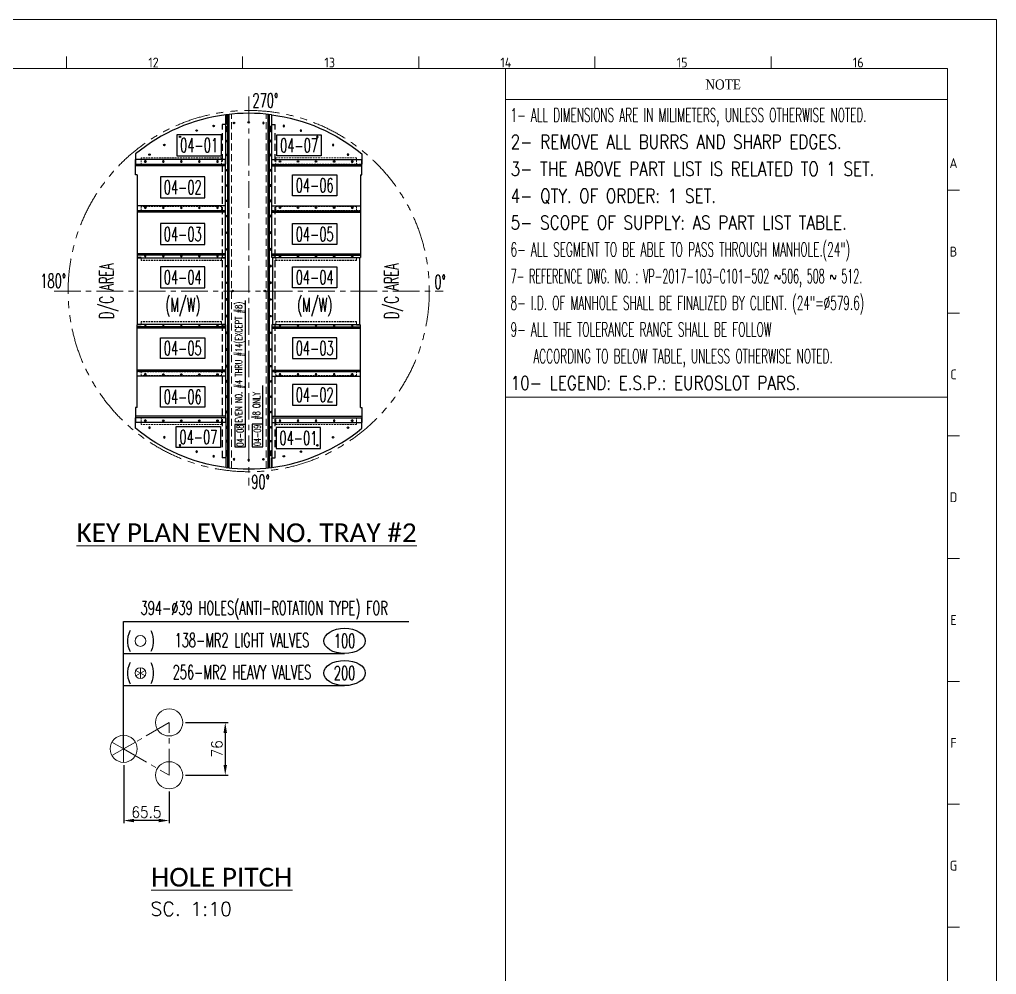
# Model space of a CAD drawing. Header units: inches. Extents: x -15980 to 45789, y -23276 to 2417.
# Drawn here: x 20959 to 24476, y -16355 to -12919 of the extents above; entities that cross this region are included whole.
import ezdxf
from ezdxf.enums import TextEntityAlignment as Align

# ---------------------------------------------------------------- set-up
doc = ezdxf.new("R2010")
doc.units = ezdxf.units.IN
doc.header["$MEASUREMENT"] = 0
for name, pattern in [('CENTER', [50.8, 31.75, -6.35, 6.35, -6.35]), ('CENTERX2', [101.6, 63.5, -12.7, 12.7, -12.7]), ('HIDDENX2', [19.05, 12.7, -6.35]), ('PHANTOMX2', [127, 63.5, -12.7, 12.7, -12.7, 12.7, -12.7])]:
    doc.linetypes.add(name, pattern=pattern)
for name, color, linetype, lineweight in [('CADRE', 254, 'Continuous', 5), ('Center line', 181, 'CENTER', 5), ('CENTER LINES', 181, 'CENTERX2', 5), ('HATCH', 130, 'PHANTOMX2', 9), ('HIDDEN LINES', 211, 'HIDDENX2', 5), ('Plot Plan', 9, 'Continuous', 0), ('TEXT', 2, 'Continuous', 13)]:
    doc.layers.add(name, color=color, linetype=linetype, lineweight=lineweight)
doc.layers.add('dim', color=82, linetype='Continuous')
doc.styles.add('ARIAL BLACK', font='GARABD.TTF')
doc.styles.add('ISO Proportional', font='isocp.shx')
doc.styles.add('ROMANS', font='ROMANS.shx', dxfattribs={"width": 0.9, "bigfont": '@extfont2.shx'})
doc.styles.add('style4', font='calibri.ttf')
doc.dimstyles.new('2.5x25', dxfattribs={"dimscale": 25, "dimtxt": 1.6, "dimasz": 1.5, "dimexe": 0.4, "dimexo": 0.4, "dimgap": 0.4, "dimtad": 1, "dimlfac": 0.4, "dimdsep": 46, "dimtxsty": 'ROMANS', "dimcen": 0, "dimclrd": 256, "dimclre": 256, "dimclrt": 2, "dimadec": 0, "dimazin": 0, "dimtfac": 1, "dimtmove": 0, "dimatfit": 3, "dimfxl": 0.7, "dimlwd": -1, "dimlwe": -1, "dimarcsym": 1})

# ---------------------------------------------------------------- blocks, each defined once
blk = doc.blocks.new('A$C0b408d54')
blk.add_lwpolyline([(0, 480), (630, 480), (630, 0), (0, 0)], close=True)
blk = doc.blocks.new('A$C6a3627fe')
blk.add_circle((6.1, 6.1), 5.5)
at = {"layer": 'CENTER LINES'}
for p, q in [((0, 6.1), (12.1, 6.1)), ((6.1, 0), (6.1, 12.1))]:
    blk.add_line(p, q, dxfattribs=at)
blk = doc.blocks.new('A$C4fba82f2')
for p, q in [((638, 358), (0, 358)), ((638, 348.1), (0, 348.1)), ((638, 48), (0, 48)), ((638, 38.1), (0, 38.1)), ((29, 23), (0, 23)), ((609, 23), (638, 23))]:
    blk.add_line(p, q)
blk.add_lwpolyline([(638, 23), (638, 393), (0, 393), (0, 23)])
at = {"layer": 'HIDDEN LINES', "ltscale": 0.5}
for p, q in [((29, 0), (29, 23)), ((609, 0), (609, 23))]:
    blk.add_line(p, q, dxfattribs=at)
at = {"layer": 'HIDDEN LINES'}
for p, q in [((609, 2), (29, 2)), ((609, 0), (29, 0)), ((609, 0), (609, 3))]:
    blk.add_line(p, q, dxfattribs=at)
blk.add_blockref('A$C6a3627fe', (53, 374))
at = {"xscale": -1}
for p in [(195.1, 374), (325.1, 374), (455.1, 374), (585.1, 374), (65.1, 26), (195.1, 26), (325.1, 26), (455.1, 26), (585.1, 26)]:
    blk.add_blockref('A$C6a3627fe', p, dxfattribs=at)
blk = doc.blocks.new('A$C6dbf9a00')
for p, q in [((-11, 259.5), (-11, 368)), ((638, 333), (-11, 333)), ((638, 323.1), (-11, 323.1)), ((0, 259.5), (-11, 259.5))]:
    blk.add_line(p, q)
for points in [[(638, 2), (638, 368), (-11, 368)], [(0, 259.5), (0, 2)]]:
    blk.add_lwpolyline(points)
at = {"layer": 'HIDDEN LINES'}
for p, q in [((638, 2), (0, 2)), ((29, 30), (29, 0)), ((609, 30), (29, 30)), ((609, 0), (29, 0)), ((609, 30), (609, 0))]:
    blk.add_line(p, q, dxfattribs=at)
blk.add_blockref('A$C6a3627fe', (53, 348.9))
at = {"xscale": -1}
for p in [(195.1, 348.9), (325.1, 348.9), (455.1, 348.9), (585.1, 348.9), (65.1, 16), (195.1, 16), (325.1, 16), (455.1, 16), (585.1, 16)]:
    blk.add_blockref('A$C6a3627fe', p, dxfattribs=at)
blk = doc.blocks.new('A$C2ccb66f0')
blk.add_circle((5.5, 5.5), 5.5)
blk = doc.blocks.new('A$C6bf44817')
for p, q in [((943.1, 172.1), (943.1, 528.3)), ((294.1, 246.1), (294.1, 172.1))]:
    blk.add_line(p, q)
blk.add_arc((1109.1, -740.9), 1280, 97.45153, 129.54758)
at = {"layer": 'HIDDEN LINES'}
for p, q in [((914.1, 218.1), (334.1, 218.1)), ((334.1, 218.1), (334.1, 170.1)), ((914.1, 218.1), (914.1, 170.1)), ((943.1, 172.1), (294.1, 172.1)), ((914.1, 170.1), (334.1, 170.1))]:
    blk.add_line(p, q, dxfattribs=at)
for p, rotation in [((852.3, 441), 12), ((612.2, 361.8), 24.00000000000002), ((730.2, 407.7), 18.00000000000001), ((499.6, 303.8), 30.00000000000003), ((393.8, 234.3), 36.00000000000001)]:
    blk.add_blockref('A$C2ccb66f0', p, dxfattribs=dict(rotation=rotation))
at = {"xscale": -1}
for p in [(370.2, 186), (500.2, 186), (630.2, 186), (760.2, 186), (890.2, 186)]:
    blk.add_blockref('A$C6a3627fe', p, dxfattribs=at)
blk = doc.blocks.new('A$Cee575e1b')
blk.add_circle((7.5, 7.5), 5.5)
at = {"layer": 'Center line', "ltscale": 0.1}
for p, q in [((15, 7.5), (0, 7.5)), ((7.5, 15), (7.5, 0))]:
    blk.add_line(p, q, dxfattribs=at)
blk = doc.blocks.new('A$C94807fe4')
for p, q in [((664.3, 1346.4), (664.3, 1311.6)), ((670.8, 76), (670.8, 1347.2)), ((675.8, 75.4), (675.8, 1347.7)), ((815.8, 75.4), (815.8, 1347.7)), ((820.8, 76), (820.8, 1347.2)), ((827.3, 1346.4), (827.3, 1311.6)), ((664.3, 1311.6), (650.8, 1311.6)), ((827.3, 1311.6), (840.8, 1311.6)), ((664.3, 111.6), (650.8, 111.6)), ((664.3, 76.8), (664.3, 111.6)), ((827.3, 111.6), (840.8, 111.6)), ((827.3, 76.8), (827.3, 111.6))]:
    blk.add_line(p, q)
for centre in [(687.8, 711.6), (803.8, 711.6)]:
    blk.add_circle(centre, 2.75)
for start, end in [(82.6839, 97.3161), (262.6839, 277.3161)]:
    blk.add_arc((745.8, 711.6), 640, start, end)
at = {"layer": 'Center line', "ltscale": 3}
for p, q in [((745.8, 1411.6), (745.8, 11.6)), ((45.8, 711.6), (1445.8, 711.6))]:
    blk.add_line(p, q, dxfattribs=at)
at = {"layer": 'Center line', "ltscale": 0.2}
for p, q in [((670.3, 1294.3), (663.3, 1294.3)), ((663.3, 1288.8), (670.3, 1288.8)), ((666.8, 1284.6), (666.8, 1298.5)), ((821.3, 1294.3), (828.3, 1294.3)), ((828.3, 1288.8), (821.3, 1288.8)), ((824.8, 1284.6), (824.8, 1298.5)), ((663.3, 134.3), (670.3, 134.3)), ((670.3, 128.8), (663.3, 128.8)), ((666.8, 138.5), (666.8, 124.6)), ((828.3, 134.3), (821.3, 134.3)), ((821.3, 128.8), (828.3, 128.8)), ((824.8, 138.5), (824.8, 124.6))]:
    blk.add_line(p, q, dxfattribs=at)
at = {"layer": 'HATCH', "ltscale": 2}
blk.add_circle((745.8, 711.6), 650, dxfattribs=at)
at = {"layer": 'HIDDEN LINES', "ltscale": 2}
for p, q in [((683.3, 74.6), (683.3, 1348.5)), ((808.3, 74.6), (808.3, 1348.5)), ((650.8, 111.6), (650.8, 1311.6)), ((651.8, 111.6), (651.8, 1311.6)), ((839.8, 111.6), (839.8, 1311.6)), ((840.8, 111.6), (840.8, 1311.6))]:
    blk.add_line(p, q, dxfattribs=at)
at = {"layer": 'HIDDEN LINES', "ltscale": 0.5}
for points in [[(670.3, 1294.3, 1), (663.3, 1294.3), (663.3, 1288.8, 1), (670.3, 1288.8)], [(821.3, 1294.3, -1), (828.3, 1294.3), (828.3, 1288.8, -1), (821.3, 1288.8)], [(670.3, 128.8, -1), (663.3, 128.8), (663.3, 134.3, -1), (670.3, 134.3)], [(821.3, 128.8, 1), (828.3, 128.8), (828.3, 134.3, 1), (821.3, 134.3)]]:
    blk.add_lwpolyline(points, format="xyb", close=True, dxfattribs=at)
at = {"yscale": 0.5, "zscale": 0.5}
for name, p, xscale in [('A$C6bf44817', (191.3, 1082), 0.5), ('A$C6bf44817', (1300.4, 1082), -0.5), ('A$Cee575e1b', (663.1, 1297.8), 0.5), ('A$C2ccb66f0', (743.1, 1316.3), 0.5), ('A$Cee575e1b', (828.6, 1297.8), -0.5), ('A$Cee575e1b', (663.1, 1247.8), 0.5), ('A$Cee575e1b', (828.6, 1247.8), -0.5), ('A$Cee575e1b', (663.1, 1197.8), 0.5), ('A$Cee575e1b', (828.6, 1197.8), -0.5), ('A$C6dbf9a00', (343.8, 1000.6), 0.5), ('A$C6dbf9a00', (1147.8, 1000.6), -0.5), ('A$Cee575e1b', (663.1, 1142.8), 0.5), ('A$Cee575e1b', (828.6, 1142.8), -0.5), ('A$Cee575e1b', (663.1, 1087.8), 0.5), ('A$Cee575e1b', (828.6, 1087.8), -0.5), ('A$Cee575e1b', (663.1, 1032.8), 0.5), ('A$Cee575e1b', (828.6, 1032.8), -0.5), ('A$C4fba82f2', (343.8, 821.6), 0.5), ('A$Cee575e1b', (663.1, 977.8), 0.5), ('A$Cee575e1b', (828.6, 977.8), -0.5), ('A$C4fba82f2', (1147.8, 821.6), -0.5), ('A$Cee575e1b', (663.1, 917.8), 0.5), ('A$Cee575e1b', (828.6, 917.8), -0.5), ('A$Cee575e1b', (663.1, 857.8), 0.5), ('A$Cee575e1b', (828.6, 857.8), -0.5), ('A$C0b408d54', (345.8, 591.6), 0.5), ('A$C0b408d54', (1145.8, 591.6), -0.5), ('A$Cee575e1b', (663.1, 797.8), 0.5), ('A$Cee575e1b', (828.6, 797.8), -0.5), ('A$Cee575e1b', (663.1, 737.8), 0.5), ('A$Cee575e1b', (828.6, 737.8), -0.5)]:
    blk.add_blockref(name, p, dxfattribs=dict(at, xscale=xscale))
for name, p, xscale, yscale, zscale, rotation in [('A$C2ccb66f0', (690.4, 1313.8), 0.5, 0.5, 0.5, 5.000000000000009), ('A$C2ccb66f0', (801.3, 1313.8), -0.5, 0.5, 0.5, 355), ('A$Cee575e1b', (663.1, 685.3), -0.5, 0.5, 0.5, 180), ('A$Cee575e1b', (828.6, 685.3), 0.5, 0.5, 0.5, 180), ('A$C4fba82f2', (343.8, 601.6), -0.5, 0.5, 0.5, 180), ('A$Cee575e1b', (663.1, 625.3), -0.5, 0.5, 0.5, 180), ('A$Cee575e1b', (828.6, 625.3), 0.5, 0.5, 0.5, 180), ('A$C4fba82f2', (1147.8, 601.6), 0.5, 0.5, 0.5, 180), ('A$Cee575e1b', (663.1, 565.3), -0.5, 0.5, 0.5, 180), ('A$Cee575e1b', (828.6, 565.3), 0.5, 0.5, 0.5, 180), ('A$Cee575e1b', (663.1, 505.3), -0.5, 0.5, 0.5, 180), ('A$Cee575e1b', (828.6, 505.3), 0.5, 0.5, 0.5, 180), ('A$C6dbf9a00', (343.8, 422.6), -0.5, 0.5, 0.5, 180), ('A$Cee575e1b', (663.1, 445.3), -0.5, 0.5, 0.5, 180), ('A$Cee575e1b', (828.6, 445.3), 0.5, 0.5, 0.5, 180), ('A$C6dbf9a00', (1147.8, 422.6), 0.5, 0.5, 0.5, 180), ('A$Cee575e1b', (663.1, 390.3), -0.5, 0.5, 0.5, 180), ('A$Cee575e1b', (828.6, 390.3), 0.5, 0.5, 0.5, 180), ('A$Cee575e1b', (663.1, 335.3), -0.5, 0.5, 0.5, 180), ('A$Cee575e1b', (828.6, 335.3), 0.5, 0.5, 0.5, 180), ('A$C6bf44817', (191.3, 341.1), -0.5, 0.5, 0.5, 180), ('A$Cee575e1b', (663.1, 280.3), -0.5, 0.5, 0.5, 180), ('A$Cee575e1b', (828.6, 280.3), 0.5, 0.5, 0.5, 180), ('A$C6bf44817', (1300.4, 341.1), 0.5, 0.5, 0.5, 180), ('A$Cee575e1b', (663.1, 225.3), -0.5, 0.5, 0.5, 180), ('A$Cee575e1b', (828.6, 225.3), 0.5, 0.5, 0.5, 180), ('A$Cee575e1b', (663.1, 175.3), -0.5, 0.5, 0.5, 180), ('A$Cee575e1b', (828.6, 175.3), 0.5, 0.5, 0.5, 180), ('A$Cee575e1b', (663.1, 125.3), -0.5, 0.5, 0.5, 180), ('A$C2ccb66f0', (690.4, 109.4), -0.5000000000000006, 0.5000000000000006, 0.5, 175), ('A$C2ccb66f0', (743.1, 106.8), -0.5, 0.5, 0.5, 180), ('A$C2ccb66f0', (801.3, 109.4), 0.5000000000000006, 0.5000000000000006, 0.5000000000000006, 185), ('A$Cee575e1b', (828.6, 125.3), 0.5, 0.5, 0.5, 180)]:
    blk.add_blockref(name, p, dxfattribs=dict(xscale=xscale, yscale=yscale, zscale=zscale, rotation=rotation))
at = {"layer": 'TEXT', "ltscale": 0.5, "style": 'ROMANS', "width": 0.6}
for s, rotation, p in [('270%%D', 359.9999, (805.7, 1397.6)), ('D/C AREA', 89.9999, (234.3, 711.6)), ('D/C AREA', 89.9999, (1259.4, 711.6)), ('180%%D', 359.9999, (42.1, 748.2)), ('0%%D', 359.9999, (1434.7, 744.5)), ('90%%D', 359.9999, (788.4, 25))]:
    blk.add_text(s, height=50, rotation=rotation, dxfattribs=at).set_placement(p, align=Align.MIDDLE_CENTER)
blk = doc.blocks.new('A$Cffbbda54')
at = {"layer": 'dim'}
for p, q in [((62.1, 99.4), (508, 99.4)), ((63.7, 36.8), (203, 36.8))]:
    blk.add_line(p, q, dxfattribs=at)
for points in [[(62.1, 99.4), (62.1, 136.9), (-17.9, 136.9), (-17.9, 99.4)], [(63.7, 36.8), (63.7, 75), (-17.9, 75), (-17.9, 36.8)]]:
    blk.add_lwpolyline(points, close=True, dxfattribs=at)
at = {"layer": 'TEXT', "ltscale": 0.5, "style": 'ROMANS', "width": 0.6}
for s, height, p in [('04-08', 25, (22.1, 118.1)), ('EVEN NO. #4 THRU #14(EXCEPT #8)', 25, (286.3, 123.2)), ('#8 ONLY', 25.5, (129.3, 59.3)), ('04-09', 25.5, (22.9, 55.9))]:
    blk.add_text(s, height=height, rotation=0.0001, dxfattribs=at).set_placement(p, align=Align.MIDDLE_CENTER)
blk = doc.blocks.new('A$Ce7f1c790')
at = {"layer": 'TEXT'}
for p, q in [((2.6, 29.2), (36.4, 9.7)), ((36.4, 29.2), (2.6, 9.7)), ((19.5, 39), (19.5, 0))]:
    blk.add_line(p, q, dxfattribs=at)
blk.add_circle((19.5, 19.5), 19.5, dxfattribs=at)
blk = doc.blocks.new('A$C11cce40c')
at = {"layer": 'TEXT'}
blk.add_circle((19.5, 19.5), 19.5, dxfattribs=at)
blk = doc.blocks.new('A$Cd9cbadab')
at = {"xscale": -2.5, "yscale": 2.5, "zscale": 2.5, "rotation": 180}
blk.add_blockref('A$C11cce40c', (163.7, 287.5), dxfattribs=at)
at = {"yscale": 2.5, "zscale": 2.5}
for name, p, xscale in [('A$Ce7f1c790', (97.5, 95), -2.5), ('A$C11cce40c', (163.7, 0), 2.5)]:
    blk.add_blockref(name, p, dxfattribs=dict(at, xscale=xscale))
blk = doc.blocks.new('*D712')
at = {"layer": 'Defpoints', "color": 0, "transparency": 16777216}
for p in [(21546.7, -15448.6), (21546.7, -15638.6), (21699.8, -15638.6)]:
    blk.add_point(p, dxfattribs=at)
at = {"layer": 'dim', "transparency": 16777216}
for p, q in [((21556.7, -15448.6), (21709.8, -15448.6)), ((21699.8, -15486.1), (21699.8, -15601.1)), ((21556.7, -15638.6), (21709.8, -15638.6))]:
    blk.add_line(p, q, dxfattribs=at)
for points in [[(21693.6, -15486.1), (21706.1, -15486.1), (21699.8, -15448.6)], [(21693.6, -15601.1), (21706.1, -15601.1), (21699.8, -15638.6)]]:
    blk.add_solid(points, dxfattribs=at)
at = {"layer": 'dim', "color": 2, "transparency": 16777216, "insert": (21669.8, -15543.6), "char_height": 40, "attachment_point": 5, "rotation": 90, "style": 'ROMANS'}
blk.add_mtext('76', dxfattribs=at)
blk = doc.blocks.new('*D713')
at = {"layer": 'Defpoints', "color": 0, "transparency": 16777216}
for p in [(21334.2, -15592.3), (21497.9, -15687.3), (21334.2, -15801.6)]:
    blk.add_point(p, dxfattribs=at)
at = {"layer": 'dim', "transparency": 16777216}
for p, q in [((21334.2, -15602.3), (21334.2, -15811.6)), ((21497.9, -15697.3), (21497.9, -15811.6)), ((21460.4, -15801.6), (21371.7, -15801.6))]:
    blk.add_line(p, q, dxfattribs=at)
for points in [[(21371.7, -15795.3), (21371.7, -15807.8), (21334.2, -15801.6)], [(21460.4, -15795.3), (21460.4, -15807.8), (21497.9, -15801.6)]]:
    blk.add_solid(points, dxfattribs=at)
at = {"layer": 'dim', "color": 2, "transparency": 16777216, "insert": (21416, -15771.6), "char_height": 40, "attachment_point": 5, "style": 'ROMANS'}
blk.add_mtext('65.5', dxfattribs=at)
blk = doc.blocks.new('A$Ceb6babff')
at = {"layer": 'CADRE', "color": 2}
for p, q in [((7152.5, 7291.7), (7152.5, 7247.5)), ((7786.6, 7291.7), (7786.6, 7247.5)), ((8420.8, 7291.7), (8420.8, 7247.5)), ((9054.9, 7291.7), (9054.9, 7247.5)), ((9689.1, 7291.7), (9689.1, 7247.5)), ((10323.2, 6810), (10367.4, 6810)), ((10323.2, 6368.1), (10367.4, 6368.1)), ((10323.2, 5926.1), (10367.4, 5926.1)), ((10323.2, 5484.2), (10367.4, 5484.2)), ((10323.2, 5042.3), (10367.4, 5042.3)), ((10323.2, 4600.4), (10367.4, 4600.4)), ((10323.2, 4158.5), (10367.4, 4158.5))]:
    blk.add_line(p, q, dxfattribs=at)
at = {"layer": 'CADRE', "color": 3}
blk.add_line((8732.3, 7247.5), (8732.3, 176.8), dxfattribs=at)
at = {"layer": 'CADRE', "color": 8}
blk.add_lwpolyline([(0, 0), (10500, 0), (10500, 7424.2), (0, 7424.2)], close=True, dxfattribs=at)
at = {"layer": 'CADRE', "color": 4}
blk.add_lwpolyline([(176.8, 7247.5), (10323.2, 7247.5), (10323.2, 176.8), (176.8, 176.8)], close=True, dxfattribs=at)
at = {"layer": 'Plot Plan', "linetype": 'ByBlock'}
blk.add_lwpolyline([(10500, 0), (0, 0), (0, 7424.2), (10500, 7424.2)], close=True, dxfattribs=at)
at = {"layer": 'CADRE', "color": 2, "style": 'ISO Proportional'}
for s, height, p in [('12', 35.35, (7466, 7269.6)), ('13', 35.35, (8100.2, 7269.6)), ('14', 35.35, (8734.3, 7269.6)), ('15', 35.35, (9368.5, 7269.6)), ('16', 35.35, (10002.6, 7269.6)), ('A', 35.4, (10345.3, 6907.6)), ('B', 35.4, (10345.3, 6589)), ('C', 35.4, (10345.3, 6147.1)), ('D', 35.4, (10345.3, 5705.2)), ('E', 35.4, (10345.3, 5263.3)), ('F', 35.4, (10345.3, 4821.3)), ('G', 35.4, (10345.3, 4379.4))]:
    blk.add_text(s, height=height, dxfattribs=at).set_placement(p, align=Align.MIDDLE)

msp = doc.modelspace()

# ---------------------------------------------------------------- linework, layer by layer
at = {"layer": 'CADRE', "color": 2}
for p, q in [((22707.921, -13206.414), (24298.83, -13206.414)), ((22707.921, -14278.417), (24298.83, -14278.417))]:
    msp.add_line(p, q, dxfattribs=at)
at = {"layer": 'Center line', "ltscale": 3}
msp.add_lwpolyline([(21497.902, -15448.563), (21334.152, -15543.563), (21497.902, -15638.563)], close=True, dxfattribs=at)
at = {"layer": 'dim'}
for p, q in [((21334.152, -15543.563), (21334.152, -15084.882)), ((21334.152, -15084.882), (22360.975, -15084.882)), ((21334.152, -15200.436), (22129.214, -15200.436)), ((21334.152, -15315.99), (22129.214, -15315.99))]:
    msp.add_line(p, q, dxfattribs=at)
for points in [[(21525.705, -13333.956), (21525.705, -13408.956), (21685.705, -13408.956), (21685.705, -13333.956)], [(22045.446, -13334.325), (22045.446, -13409.325), (21885.446, -13409.325), (21885.446, -13334.325)], [(21466.885, -13485.224), (21466.885, -13560.224), (21626.885, -13560.224), (21626.885, -13485.224)], [(22101.705, -13477.998), (22101.705, -13552.998), (21941.705, -13552.998), (21941.705, -13477.998)], [(21466.885, -13653.587), (21466.885, -13728.587), (21626.885, -13728.587), (21626.885, -13653.587)], [(22101.705, -13653.587), (22101.705, -13728.587), (21941.705, -13728.587), (21941.705, -13653.587)], [(21466.885, -13809.17), (21466.885, -13884.17), (21626.885, -13884.17), (21626.885, -13809.17)], [(22101.705, -13809.17), (22101.705, -13884.17), (21941.705, -13884.17), (21941.705, -13809.17)], [(21466.885, -14138.968), (21466.885, -14063.968), (21626.885, -14063.968), (21626.885, -14138.968)], [(22101.705, -14138.968), (22101.705, -14063.968), (21941.705, -14063.968), (21941.705, -14138.968)], [(21466.885, -14314.556), (21466.885, -14239.556), (21626.885, -14239.556), (21626.885, -14314.556)], [(22101.705, -14307.331), (22101.705, -14232.331), (21941.705, -14232.331), (21941.705, -14307.331)], [(21523.142, -14458.742), (21523.142, -14383.742), (21683.142, -14383.742), (21683.142, -14458.742)], [(22043.043, -14462.363), (22043.043, -14387.363), (21883.043, -14387.363), (21883.043, -14462.363)]]:
    msp.add_lwpolyline(points, close=True, dxfattribs=at)
for centre in [(22129.214, -15155.129), (22129.214, -15270.683)]:
    msp.add_ellipse(centre, major_axis=(-74.698, 0), ratio=0.60653482, dxfattribs=at)

# ---------------------------------------------------------------- block references
for name, p in [('A$Ceb6babff', (13975.598, -20343.245)), ('A$C94807fe4', (21038.466, -14607.855)), ('A$C11cce40c', (21374.96, -15174.898)), ('A$Cd9cbadab', (21285.403, -15687.313))]:
    msp.add_blockref(name, p)
at = {"rotation": 90}
msp.add_blockref('A$Cffbbda54', (21871.485, -14438.434), dxfattribs=at)
at = {"xscale": -1}
msp.add_blockref('A$Ce7f1c790', (21413.96, -15290.452), dxfattribs=at)

# ---------------------------------------------------------------- texts
at = {"layer": 'CADRE', "color": 2, "style": 'ARIAL BLACK'}
msp.add_text('NOTE', height=36.0606, dxfattribs=at).set_placement((23491.853, -13152.654), align=Align.MIDDLE_CENTER)
at = {"layer": 'TEXT', "style": 'ROMANS', "width": 0.55}
msp.add_text('1- ALL DIMENSIONS ARE IN MILIMETERS, UNLESS OTHERWISE NOTED.', height=50, dxfattribs=at).set_placement((22726.955, -13287.65, 0))
at = {"layer": 'TEXT', "ltscale": 0.5, "style": 'ROMANS', "width": 0.6}
for s, rotation, p in [('04-01', 0.000056, (21605.705, -13371.456)), ('04-07', 359.999944, (21965.446, -13371.825)), ('04-02', 0.000056, (21546.885, -13522.724)), ('04-06', 359.999944, (22021.705, -13515.498)), ('04-03', 0.000056, (21546.885, -13691.087)), ('04-05', 359.999944, (22021.705, -13691.087)), ('04-04', 0.000056, (21546.885, -13846.67)), ('04-04', 359.999944, (22021.705, -13846.67)), ('(M/W)', 359.999944, (21546.885, -13945.885)), ('(M/W)', 0.000056, (22021.705, -13945.885)), ('04-05', 359.999944, (21546.885, -14101.468)), ('04-03', 0.000056, (22021.705, -14101.468)), ('04-06', 359.999944, (21546.885, -14277.056)), ('04-02', 0.000056, (22021.705, -14269.831)), ('04-07', 359.999944, (21603.142, -14421.242)), ('04-01', 0.000056, (21963.043, -14424.863)), ('394-%%C39 HOLES(ANTI-ROTATION TYPE) FOR', 0.000056, (21839.898, -15036.582)), ('(', 0.000056, (21352.222, -15152.136)), (')', 359.999944, (21436.698, -15152.136)), ('138-MR2 LIGHT VALVES ', 0.000056, (21770.162, -15152.136)), ('100', 0.000056, (22129.214, -15155.129)), ('(', 0.000056, (21352.222, -15267.691)), (')', 359.999944, (21436.698, -15267.691)), ('256-MR2 HEAVY VALVES ', 0.000056, (21770.162, -15267.691)), ('200', 0.000056, (22129.214, -15270.683))]:
    msp.add_text(s, height=50, rotation=rotation, dxfattribs=at).set_placement(p, align=Align.MIDDLE_CENTER)
at = {"layer": 'TEXT', "style": 'ROMANS'}
for s, width, p in [('2- REMOVE ALL BURRS AND SHARP EDGES.', 0.8, (22726.955, -13359.449, 0)), ('5- SCOPE OF SUPPLY: AS PART LIST TABLE.', 0.8, (22726.955, -13649.847, 0)), ('6- ALL SEGMENT TO BE ABLE TO PASS THROUGH MANHOLE.(24")', 0.55, (22726.955, -13746.646, 0)), ('7- REFERENCE DWG. NO. : VP-2017-103-C101-502 ~506, 508 ~ 512.', 0.5, (22726.955, -13842.162, 0)), ('8- I.D. OF MANHOLE SHALL BE FINALIZED BY CLIENT. (24"=%%C579.6)', 0.55, (22726.955, -13938.961, 0)), ('9- ALL THE TOLERANCE RANGE SHALL BE FOLLOW', 0.55, (22726.955, -14034.591, 0)), ('    ACCORDING TO BELOW TABLE, UNLESS OTHERWISE NOTED.', 0.55, (22726.955, -14130.107, 0)), ('10- LEGEND: E.S.P.: EUROSLOT PARS.', 0.8, (22726.955, -14226.906, 0))]:
    msp.add_text(s, height=50, dxfattribs=dict(at, width=width)).set_placement(p, align=Align.MIDDLE_LEFT)
at = {"layer": 'TEXT', "color": 240, "true_color": 0xed1f24, "style": 'ROMANS', "width": 0.8}
for s, p in [('3- THE ABOVE PART LIST IS RELATED TO 1 SET.', (22726.955, -13456.248, 0)), ('4- QTY. OF ORDER: 1 SET.', (22726.955, -13553.047, 0))]:
    msp.add_text(s, height=50, dxfattribs=at).set_placement(p, align=Align.MIDDLE_LEFT)
at = {"layer": 'TEXT', "style": 'style4'}
for s, p in [('%%UKEY PLAN EVEN NO. TRAY #2', (21776.692, -14765.998)), ('%%UHOLE PITCH', (21687.097, -16005.408))]:
    msp.add_text(s, height=67.5, dxfattribs=at).set_placement(p, align=Align.MIDDLE_CENTER)
at = {"layer": 'TEXT', "ltscale": 0.5, "style": 'ROMANS'}
msp.add_text('SC. 1:10', height=50, dxfattribs=at).set_placement((21430.368, -16144.753))

# ---------------------------------------------------------------- dimensions: what is measured, and where the dimension line sits
at = {"layer": 'dim'}
dim = msp.add_linear_dim(base=(21699.817, -15638.563), p1=(21546.652, -15448.563), p2=(21546.652, -15638.563), angle=90, dimstyle='2.5x25', dxfattribs=at)
dim.commit()
dim.dimension.update_dxf_attribs({"geometry": '*D712', "text_midpoint": (21669.817, -15543.563)})
dim = msp.add_linear_dim(base=(21334.152, -15801.554), p1=(21497.902, -15687.313), p2=(21334.152, -15592.313), dimstyle='2.5x25', dxfattribs=at)
dim.commit()
dim.dimension.update_dxf_attribs({"geometry": '*D713', "text_midpoint": (21416.027, -15771.554)})

doc.saveas('drawing.dxf')
